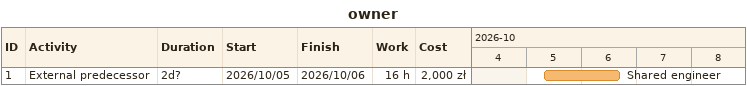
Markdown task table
owner

| ID | Task | Duration | Start | Finish | Resources | Work (h) | Cost (zł) |
|---|---|---|---|---|---|---|---|
| 1 | External predecessor | 2d? | 2026-10-05 | 2026-10-06 | Shared engineer | 16 | 2000 |
